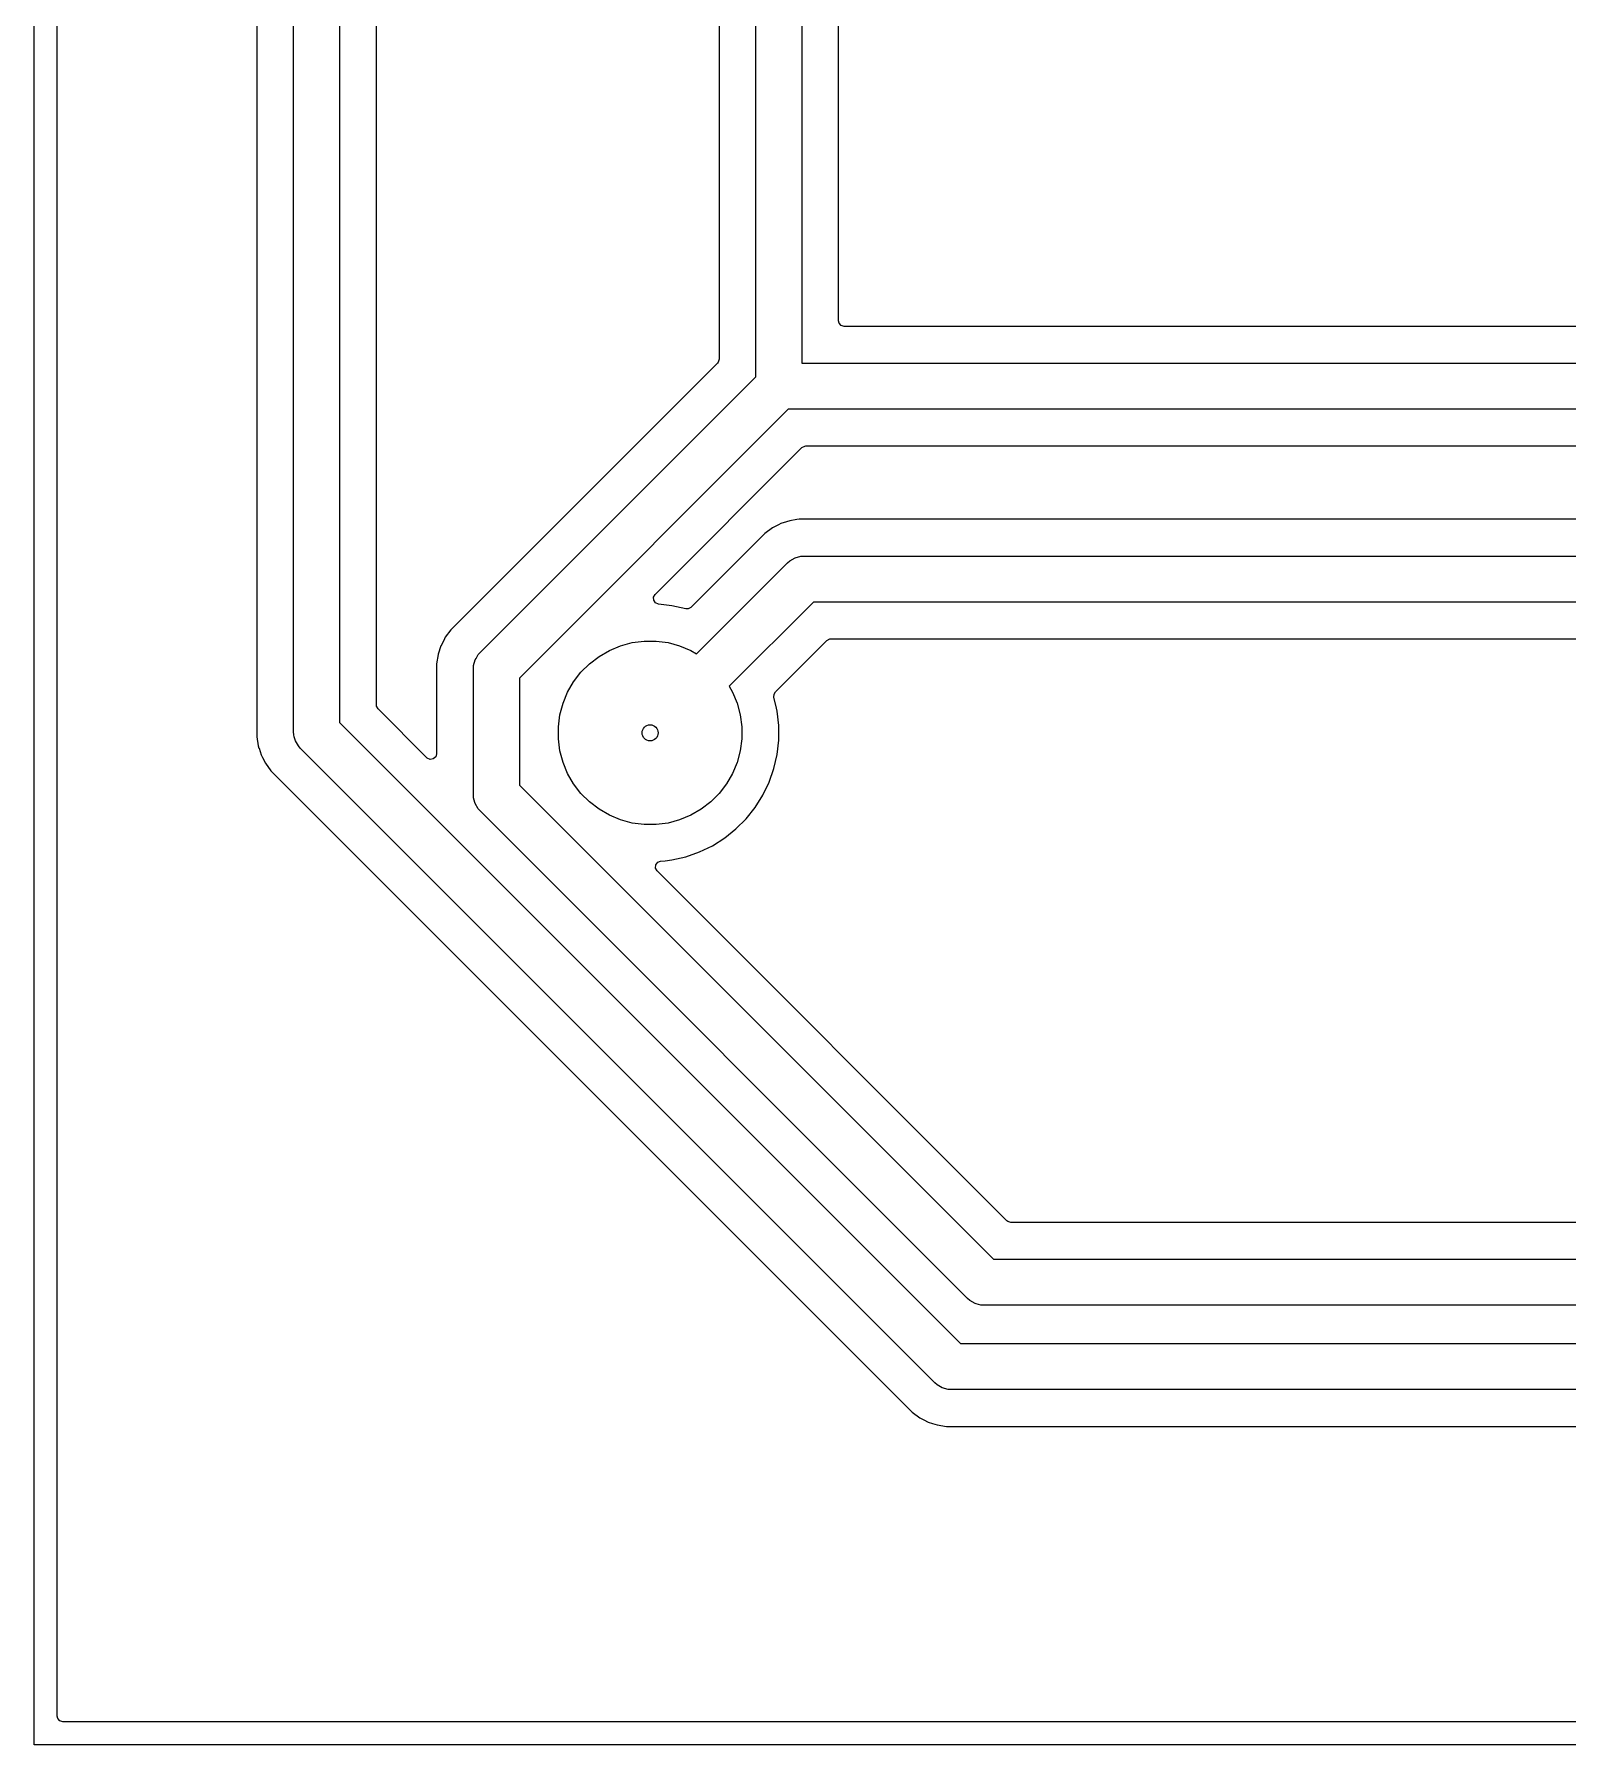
# Model space of a CAD drawing. Extents: x 20 to 124, y -124 to -20.
# Drawn here: x 20 to 53.37, y -124 to -86.79 of the extents above; entities that cross this region are included whole.
import ezdxf

# ---------------------------------------------------------------- set-up
doc = ezdxf.new("R2010")
doc.units = 0
doc.layers.add('BLACK', color=7, linetype='CONTINUOUS')
doc.layers.add('WHITE', color=7, linetype='CONTINUOUS')

msp = doc.modelspace()

# ---------------------------------------------------------------- linework, layer by layer
at = {"layer": 'BLACK', "linetype": 'CONTINUOUS'}
for p, q in [((20.5005, -123.3755), (20.5005, -43.327448)), ((24.843, -43.327448), (24.843, -102.071151)), ((25.6435, -101.9688), (25.6435, -43.4298)), ((26.6435, -43.636906), (26.6435, -101.761694)), ((27.444, -101.378753), (27.444, -60.975396)), ((36.7005, -63.9497), (36.7005, -93.9475)), ((35.7005, -94.240393), (35.7005, -64.156806)), ((34.9, -64.539747), (34.9, -93.857453)), ((37.501, -93.023), (37.501, -67.605323)), ((37.512206, -93.074511), (37.501, -93.023)), ((37.557961, -93.127315), (37.512206, -93.074511)), ((37.625, -93.147), (37.557961, -93.127315)), ((71.3838, -93.147), (37.625, -93.147)), ((34.863681, -93.945134), (29.064936, -99.743878)), ((34.880315, -93.924492), (34.863681, -93.945134)), ((34.9, -93.857453), (34.880315, -93.924492)), ((36.7005, -93.9475), (72.3083, -93.9475)), ((29.703347, -100.237547), (35.7005, -94.240393)), ((36.407607, -94.9475), (30.5569, -100.798206)), ((73.1883, -94.9475), (36.407607, -94.9475)), ((33.508288, -98.978896), (36.702866, -95.784319)), ((36.702866, -95.784319), (36.764189, -95.750834)), ((36.764189, -95.750834), (36.790547, -95.748)), ((36.790547, -95.748), (73.085948, -95.748)), ((36.195348, -97.462781), (36.063787, -97.529814)), ((36.24618, -97.43688), (36.195347, -97.46278)), ((36.195347, -97.46278), (36.195348, -97.462781)), ((36.246181, -97.43688), (36.24618, -97.43688)), ((36.365841, -97.398), (36.246181, -97.43688)), ((36.440867, -97.373622), (36.365841, -97.398)), ((36.440868, -97.373622), (36.440867, -97.373622)), ((36.596179, -97.349023), (36.440868, -97.373622)), ((36.643048, -97.3416), (36.596179, -97.349023)), ((36.847752, -97.3416), (36.643048, -97.3416)), ((72.377752, -97.3416), (36.847752, -97.3416)), ((35.898178, -97.650136), (34.28977, -99.258543)), ((36.063784, -97.529816), (35.898178, -97.650136)), ((36.063787, -97.529814), (36.063784, -97.529816)), ((36.441019, -98.245423), (36.554058, -98.18016)), ((36.554058, -98.18016), (36.680137, -98.146377)), ((36.680137, -98.146377), (36.680152, -98.146377)), ((36.680152, -98.146377), (36.7454, -98.1421)), ((36.7454, -98.1421), (72.2754, -98.1421)), ((34.412679, -100.267714), (36.391847, -98.288547)), ((36.391847, -98.288547), (36.44101, -98.245431)), ((36.44101, -98.245431), (36.441019, -98.245423)), ((33.475981, -99.035296), (33.508288, -98.978896)), ((33.478118, -99.105133), (33.475981, -99.035296)), ((33.517673, -99.162728), (33.478118, -99.105133)), ((33.582087, -99.189795), (33.517673, -99.162728)), ((33.869827, -99.222216), (33.582087, -99.189795)), ((33.869843, -99.222218), (33.869827, -99.222216)), ((34.174497, -99.291753), (33.869843, -99.222218)), ((34.228447, -99.292028), (34.174497, -99.291753)), ((34.28977, -99.258543), (34.228447, -99.292028)), ((36.952506, -99.1421), (35.119785, -100.97482)), ((72.068294, -99.1421), (36.952506, -99.1421)), ((28.851232, -100.092758), (28.850172, -100.09652)), ((28.926599, -99.944844), (28.851232, -100.092758)), ((28.944611, -99.909492), (28.926598, -99.944843)), ((28.926598, -99.944843), (28.926599, -99.944844)), ((28.944616, -99.909484), (28.944611, -99.909492)), ((29.064936, -99.743878), (28.944616, -99.909484)), ((32.757121, -100.09364), (33.009819, -100.025929)), ((33.009819, -100.025929), (33.269194, -99.991782)), ((33.269194, -99.991782), (33.530806, -99.991782)), ((33.530806, -99.991782), (33.790181, -100.025929)), ((33.790181, -100.025929), (34.042879, -100.09364)), ((36.128954, -101.097729), (37.247766, -99.978919)), ((37.247766, -99.978919), (37.309089, -99.945434)), ((37.309089, -99.945434), (37.335447, -99.9426)), ((37.335447, -99.9426), (59.391291, -99.9426)), ((28.788422, -100.286569), (28.7564, -100.488748)), ((28.788424, -100.28656), (28.788422, -100.286569)), ((28.790915, -100.278896), (28.788424, -100.28656)), ((28.790917, -100.278891), (28.790915, -100.278896)), ((28.850172, -100.09652), (28.790917, -100.278891)), ((29.561177, -100.525837), (29.59496, -100.399758)), ((29.59496, -100.399758), (29.613101, -100.368337)), ((29.613101, -100.368337), (29.660223, -100.286719)), ((29.660223, -100.286719), (29.660238, -100.286703)), ((29.660238, -100.286703), (29.703347, -100.237547)), ((32.081308, -100.48382), (32.28886, -100.324561)), ((32.28886, -100.324561), (32.515423, -100.193755)), ((32.515423, -100.193755), (32.757121, -100.09364)), ((34.042879, -100.09364), (34.284577, -100.193755)), ((34.284577, -100.193755), (34.412679, -100.267714)), ((28.7564, -100.488748), (28.7564, -102.443153)), ((29.5569, -100.5911), (29.561177, -100.525852)), ((29.5569, -103.3342), (29.5569, -100.5911)), ((29.561177, -100.525852), (29.561177, -100.525837)), ((30.5569, -100.798206), (30.5569, -103.127093)), ((31.737061, -100.87636), (31.89632, -100.668808)), ((31.89632, -100.668808), (32.081308, -100.48382)), ((31.50614, -101.344621), (31.606255, -101.102923)), ((31.606255, -101.102923), (31.737061, -100.87636)), ((35.119785, -100.97482), (35.193745, -101.102923)), ((35.193745, -101.102923), (35.29386, -101.344621)), ((36.095746, -101.213), (36.100019, -101.143261)), ((36.100019, -101.143261), (36.128954, -101.097729)), ((27.446834, -101.405111), (27.444, -101.378753)), ((27.480319, -101.466434), (27.446834, -101.405111)), ((28.544719, -102.530834), (27.480319, -101.466434)), ((31.438429, -101.597319), (31.50614, -101.344621)), ((35.29386, -101.344621), (35.361571, -101.597319)), ((36.15055, -101.453116), (36.095746, -101.213)), ((36.165282, -101.51766), (36.15055, -101.453116)), ((36.2005, -101.830227), (36.165282, -101.51766)), ((26.6435, -101.761694), (40.156006, -115.2742)), ((31.404282, -101.856694), (31.438429, -101.597319)), ((31.404282, -102.118306), (31.404282, -101.856694)), ((35.361571, -101.597319), (35.395718, -101.856694)), ((35.395718, -101.856694), (35.395718, -102.118306)), ((36.2005, -102.144773), (36.2005, -101.830227)), ((24.843, -102.071151), (24.875022, -102.273335)), ((24.875022, -102.273335), (24.890176, -102.319973)), ((24.890176, -102.319973), (24.890179, -102.319983)), ((24.890179, -102.319983), (24.891112, -102.322852)), ((24.891112, -102.322852), (24.93828, -102.468019)), ((25.647777, -102.034047), (25.6435, -101.9688)), ((25.647777, -102.034063), (25.647777, -102.034047)), ((25.657715, -102.071151), (25.647777, -102.034063)), ((25.68156, -102.160142), (25.657715, -102.071151)), ((25.746823, -102.273181), (25.68156, -102.160142)), ((25.746838, -102.273196), (25.746823, -102.273181)), ((25.789947, -102.322353), (25.746838, -102.273196)), ((39.595347, -116.127753), (25.789947, -102.322353)), ((31.438429, -102.377681), (31.404282, -102.118306)), ((35.395718, -102.118306), (35.361571, -102.377681)), ((36.165282, -102.45734), (36.2005, -102.144773)), ((24.93828, -102.468019), (24.967331, -102.525034)), ((24.967331, -102.525034), (25.031213, -102.650411)), ((25.031213, -102.650411), (25.151534, -102.816019)), ((28.551197, -102.536866), (28.544719, -102.530834)), ((28.614753, -102.565891), (28.551197, -102.536866)), ((28.683911, -102.555947), (28.614753, -102.565891)), ((28.736715, -102.510192), (28.683911, -102.555947)), ((28.7564, -102.443153), (28.736715, -102.510192)), ((31.50614, -102.630379), (31.438429, -102.377681)), ((31.606255, -102.872077), (31.50614, -102.630379)), ((35.29386, -102.630379), (35.193745, -102.872077)), ((35.361571, -102.377681), (35.29386, -102.630379)), ((36.095289, -102.764), (36.165282, -102.45734)), ((25.151534, -102.816019), (39.101681, -116.766166)), ((31.737061, -103.09864), (31.606255, -102.872077)), ((35.193745, -102.872077), (35.062939, -103.09864)), ((35.854926, -103.344289), (35.991402, -103.060894)), ((35.991402, -103.060894), (36.095289, -102.764)), ((29.561177, -103.399447), (29.5569, -103.3342)), ((29.561177, -103.399463), (29.561177, -103.399447)), ((29.58972, -103.505985), (29.561177, -103.399463)), ((30.5569, -103.127093), (40.869407, -113.4396)), ((31.89632, -103.306192), (31.737061, -103.09864)), ((32.081308, -103.49118), (31.89632, -103.306192)), ((34.90368, -103.306192), (34.718692, -103.49118)), ((35.062939, -103.09864), (34.90368, -103.306192)), ((35.687577, -103.610623), (35.854926, -103.344289)), ((29.59496, -103.525542), (29.58972, -103.505985)), ((29.660223, -103.638581), (29.59496, -103.525542)), ((29.660238, -103.638596), (29.660223, -103.638581)), ((29.703347, -103.687753), (29.660238, -103.638596)), ((40.308747, -114.293154), (29.703347, -103.687753)), ((32.28886, -103.650439), (32.081308, -103.49118)), ((32.515423, -103.781245), (32.28886, -103.650439)), ((32.757121, -103.88136), (32.515423, -103.781245)), ((34.284577, -103.781245), (34.042879, -103.88136)), ((34.51114, -103.650439), (34.284577, -103.781245)), ((34.718692, -103.49118), (34.51114, -103.650439)), ((35.491461, -103.856544), (35.687577, -103.610623)), ((33.009819, -103.949071), (32.757121, -103.88136)), ((33.269194, -103.983218), (33.009819, -103.949071)), ((33.530806, -103.983218), (33.269194, -103.983218)), ((33.790181, -103.949071), (33.530806, -103.983218)), ((34.042879, -103.88136), (33.790181, -103.949071)), ((35.023123, -104.275077), (35.269044, -104.078961)), ((35.269044, -104.078961), (35.491461, -103.856544)), ((34.473394, -104.578902), (34.756789, -104.442426)), ((34.756789, -104.442426), (35.023123, -104.275077)), ((33.519472, -104.929749), (33.524456, -104.860057)), ((33.552957, -104.991072), (33.519472, -104.929749)), ((33.524456, -104.860057), (33.566328, -104.804124)), ((33.566328, -104.804124), (33.626754, -104.780171)), ((33.626754, -104.780171), (33.728695, -104.768685)), ((33.728695, -104.768685), (33.869825, -104.752784)), ((33.869825, -104.752784), (33.86983, -104.752783)), ((33.86983, -104.752783), (33.86984, -104.752782)), ((33.86984, -104.752782), (34.1765, -104.682789)), ((34.1765, -104.682789), (34.473394, -104.578902)), ((41.164666, -112.602781), (33.552957, -104.991072)), ((41.185308, -112.619415), (41.164666, -112.602781)), ((41.252347, -112.6391), (41.185308, -112.619415)), ((70.113053, -112.6391), (41.252347, -112.6391)), ((40.869407, -113.4396), (109.876894, -113.4396)), ((40.357911, -114.336269), (40.308747, -114.293154)), ((40.357919, -114.336277), (40.357911, -114.336269)), ((40.470958, -114.40154), (40.357919, -114.336277)), ((40.497601, -114.408679), (40.470958, -114.40154)), ((40.597037, -114.435323), (40.497601, -114.408679)), ((40.597052, -114.435323), (40.597037, -114.435323)), ((40.6623, -114.4396), (40.597052, -114.435323)), ((110.084, -114.4396), (40.6623, -114.4396)), ((40.156006, -115.2742), (110.643194, -115.2742)), ((39.644503, -116.170861), (39.595347, -116.127753)), ((39.644519, -116.170877), (39.644503, -116.170861)), ((39.757558, -116.23614), (39.644519, -116.170877)), ((39.883637, -116.269923), (39.757558, -116.23614)), ((39.883652, -116.269923), (39.883637, -116.269923)), ((39.9489, -116.2742), (39.883652, -116.269923)), ((110.8503, -116.2742), (39.9489, -116.2742)), ((39.101681, -116.766166), (39.267289, -116.886487)), ((39.267289, -116.886487), (39.358485, -116.932953)), ((39.358485, -116.932953), (39.449681, -116.97942)), ((39.449681, -116.97942), (39.547023, -117.011048)), ((39.547023, -117.011048), (39.644365, -117.042677)), ((39.644365, -117.042677), (39.846548, -117.0747)), ((39.846548, -117.0747), (39.846549, -117.0747)), ((39.846549, -117.0747), (110.952651, -117.0747)), ((20.511706, -123.427011), (20.5005, -123.3755)), ((20.557461, -123.479815), (20.511706, -123.427011)), ((20.6245, -123.4995), (20.557461, -123.479815)), ((123.3755, -123.4995), (20.6245, -123.4995))]:
    msp.add_line(p, q, dxfattribs=at)
at = {"layer": 'BLACK'}
msp.add_circle((33.4, -101.9875), 0.175, dxfattribs=at)
at = {"layer": 'WHITE', "linetype": 'CONTINUOUS'}
for p, q in [((20, -124), (20, -20)), ((124, -124), (20, -124))]:
    msp.add_line(p, q, dxfattribs=at)
at = {"layer": 'WHITE'}
msp.add_circle((33.4, -101.9875), 0.175, dxfattribs=at)

doc.saveas('drawing.dxf')
